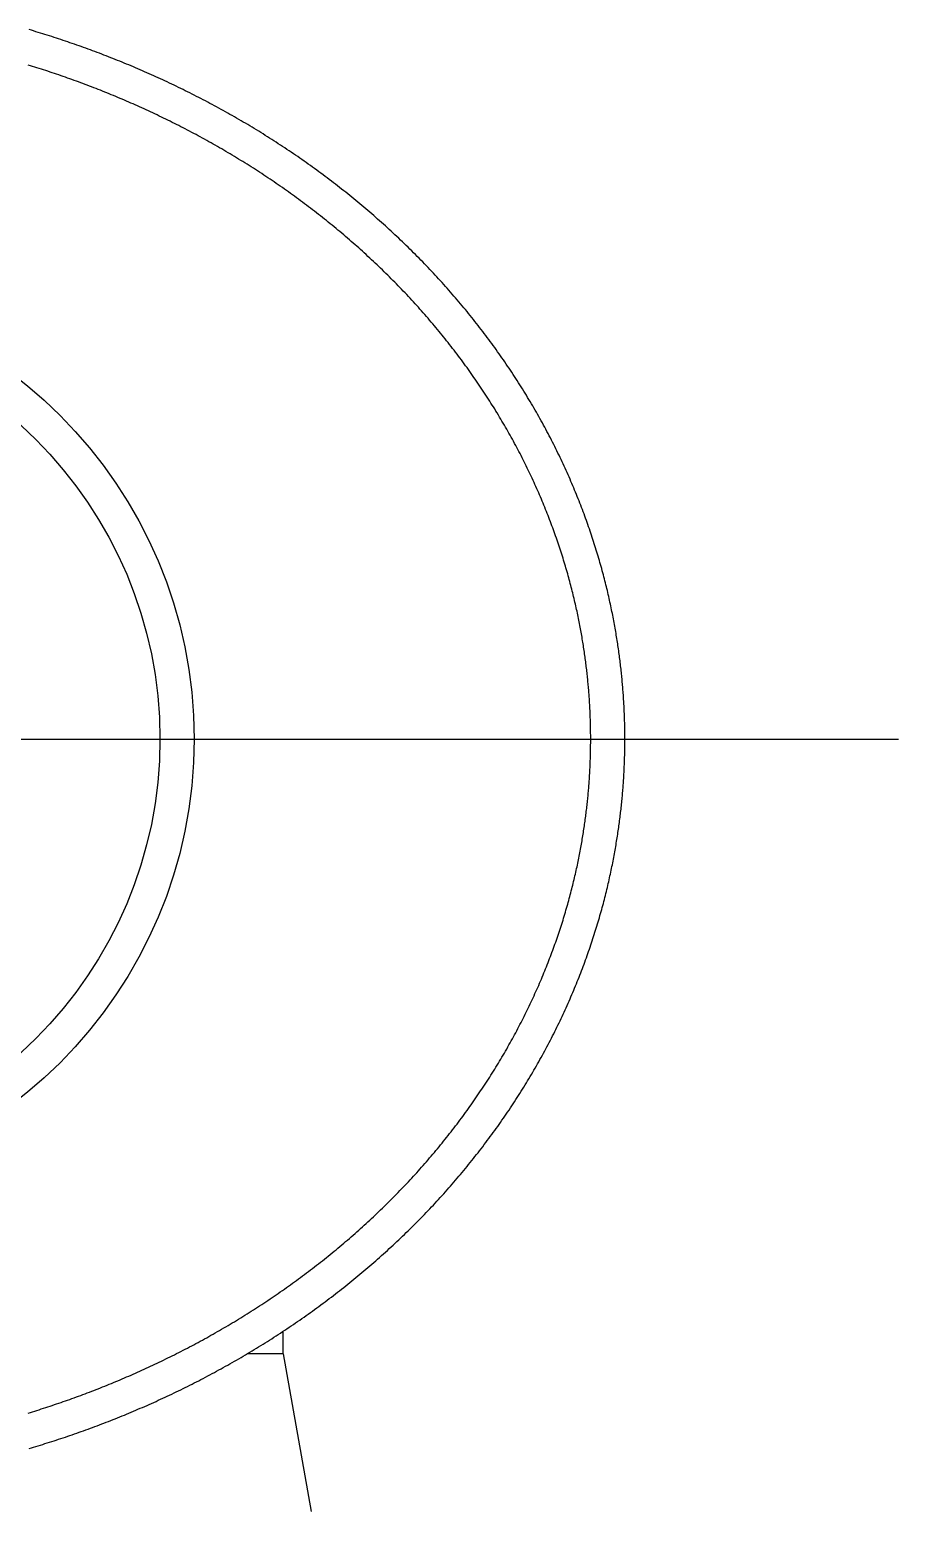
# Model space of a CAD drawing. Extents: x -10.3 to 54.6, y -18.9 to 30.5.
# Drawn here: x 48.3 to 54.65, y 17.25 to 28.09 of the extents above; entities that cross this region are included whole.
import ezdxf

# ---------------------------------------------------------------- set-up
doc = ezdxf.new("R2010")
doc.units = 0
doc.linetypes.add('CENTER', pattern=[50.8, 31.75, -6.35, 6.35, -6.35])
doc.layers.get('0').update_dxf_attribs({"linetype": 'CONTINUOUS'})
doc.layers.add('CENTER', color=1, linetype='CENTER')

msp = doc.modelspace()

# ---------------------------------------------------------------- linework, layer by layer
at = {"color": 7, "linetype": 'CONTINUOUS'}
for q in [(50.148312, 18.564752), (49.88555, 18.4), (50.354158, 17.247263)]:
    msp.add_line((50.148312, 18.4), q, dxfattribs=at)
at = {"color": 7}
for points in [[(52.6483, 22.9, 0), (52.6483, 22.9109, 0), (52.6483, 22.9219, 0), (52.6482, 22.9328, 0), (52.6481, 22.9438, 0), (52.648, 22.9548, 0), (52.6479, 22.9658, 0), (52.6477, 22.9768, 0), (52.6475, 22.9878, 0), (52.6473, 22.9989, 0), (52.6471, 23.0099, 0), (52.6468, 23.021, 0), (52.6465, 23.0321, 0), (52.6462, 23.0432, 0), (52.6458, 23.0544, 0), (52.6455, 23.0655, 0), (52.6451, 23.0767, 0), (52.6446, 23.0879, 0), (52.6442, 23.0991, 0), (52.6437, 23.1104, 0), (52.6432, 23.1216, 0), (52.6426, 23.1329, 0), (52.642, 23.1442, 0), (52.6414, 23.1556, 0), (52.6408, 23.1669, 0), (52.6401, 23.1783, 0), (52.6394, 23.1897, 0), (52.6387, 23.2011, 0), (52.6379, 23.2126, 0), (52.6371, 23.2241, 0), (52.6363, 23.2356, 0), (52.6355, 23.2472, 0), (52.6346, 23.2588, 0), (52.6337, 23.2704, 0), (52.6327, 23.282, 0), (52.6318, 23.2937, 0), (52.6307, 23.3054, 0), (52.6297, 23.3171, 0), (52.6286, 23.3289, 0), (52.6275, 23.3407, 0), (52.6264, 23.3525, 0), (52.6252, 23.3644, 0), (52.624, 23.3763, 0), (52.6227, 23.3882, 0), (52.6214, 23.4002, 0), (52.6201, 23.4122, 0), (52.6187, 23.4242, 0), (52.6174, 23.4363, 0), (52.6159, 23.4484, 0), (52.6145, 23.4606, 0), (52.613, 23.4728, 0), (52.6114, 23.485, 0), (52.6099, 23.4973, 0), (52.6083, 23.5096, 0), (52.6066, 23.522, 0), (52.6049, 23.5344, 0), (52.6032, 23.5469, 0), (52.6014, 23.5593, 0), (52.5996, 23.5719, 0), (52.5978, 23.5845, 0), (52.5959, 23.5971, 0), (52.594, 23.6098, 0), (52.592, 23.6225, 0), (52.59, 23.6353, 0), (52.5879, 23.6481, 0), (52.5858, 23.661, 0), (52.5837, 23.6739, 0), (52.5815, 23.6869, 0), (52.5792, 23.6999, 0), (52.5769, 23.713, 0), (52.5746, 23.7261, 0), (52.5722, 23.7393, 0), (52.5698, 23.7525, 0), (52.5673, 23.7658, 0), (52.5647, 23.7792, 0), (52.5622, 23.7926, 0), (52.5595, 23.806, 0), (52.5568, 23.8196, 0), (52.5541, 23.8331, 0), (52.5513, 23.8468, 0), (52.5484, 23.8605, 0), (52.5455, 23.8743, 0), (52.5426, 23.8881, 0), (52.5395, 23.902, 0), (52.5365, 23.916, 0), (52.5333, 23.93, 0), (52.5301, 23.9441, 0), (52.5269, 23.9582, 0), (52.5235, 23.9724, 0), (52.5202, 23.9867, 0), (52.5167, 24.0011, 0), (52.5132, 24.0155, 0), (52.5097, 24.0299, 0), (52.506, 24.0444, 0), (52.5024, 24.059, 0), (52.4986, 24.0736, 0), (52.4948, 24.0883, 0), (52.4909, 24.103, 0), (52.487, 24.1178, 0), (52.483, 24.1326, 0), (52.4789, 24.1475, 0), (52.4748, 24.1624, 0), (52.4706, 24.1774, 0), (52.4663, 24.1924, 0), (52.462, 24.2075, 0), (52.4576, 24.2226, 0), (52.4531, 24.2378, 0), (52.4486, 24.253, 0), (52.444, 24.2682, 0), (52.4393, 24.2835, 0), (52.4346, 24.2988, 0), (52.4298, 24.3142, 0), (52.4249, 24.3296, 0), (52.4199, 24.345, 0), (52.4149, 24.3605, 0), (52.4099, 24.376, 0), (52.4047, 24.3915, 0), (52.3995, 24.407, 0), (52.3942, 24.4226, 0), (52.3889, 24.4382, 0), (52.3835, 24.4539, 0), (52.378, 24.4695, 0), (52.3724, 24.4852, 0), (52.3668, 24.5009, 0), (52.3611, 24.5167, 0), (52.3553, 24.5324, 0), (52.3495, 24.5482, 0), (52.3436, 24.564, 0), (52.3377, 24.5798, 0), (52.3316, 24.5956, 0), (52.3255, 24.6115, 0), (52.3194, 24.6273, 0), (52.3132, 24.6432, 0), (52.3069, 24.6591, 0), (52.3005, 24.675, 0), (52.2941, 24.6909, 0), (52.2876, 24.7068, 0), (52.281, 24.7227, 0), (52.2743, 24.7386, 0), (52.2676, 24.7546, 0), (52.2609, 24.7705, 0), (52.254, 24.7864, 0), (52.2471, 24.8024, 0), (52.2401, 24.8183, 0), (52.2331, 24.8342, 0), (52.226, 24.8502, 0), (52.2188, 24.8661, 0), (52.2116, 24.882, 0), (52.2043, 24.898, 0), (52.1969, 24.9139, 0), (52.1895, 24.9298, 0), (52.182, 24.9457, 0), (52.1744, 24.9616, 0), (52.1668, 24.9775, 0), (52.1591, 24.9934, 0), (52.1513, 25.0092, 0), (52.1435, 25.0251, 0), (52.1356, 25.0409, 0), (52.1277, 25.0568, 0), (52.1196, 25.0726, 0), (52.1116, 25.0884, 0), (52.1034, 25.1042, 0), (52.0952, 25.12, 0), (52.087, 25.1358, 0), (52.0787, 25.1515, 0), (52.0703, 25.1673, 0), (52.0618, 25.183, 0), (52.0533, 25.1987, 0), (52.0448, 25.2144, 0), (52.0361, 25.2301, 0), (52.0275, 25.2457, 0), (52.0187, 25.2614, 0), (52.0099, 25.277, 0), (52.001, 25.2926, 0), (51.9921, 25.3082, 0), (51.9831, 25.3237, 0), (51.9741, 25.3393, 0), (51.965, 25.3548, 0), (51.9558, 25.3703, 0), (51.9466, 25.3857, 0), (51.9373, 25.4012, 0), (51.928, 25.4166, 0), (51.9186, 25.432, 0), (51.9091, 25.4473, 0), (51.8996, 25.4627, 0), (51.89, 25.478, 0), (51.8804, 25.4934, 0), (51.8707, 25.5086, 0), (51.8609, 25.5239, 0), (51.8511, 25.5392, 0), (51.8412, 25.5544, 0), (51.8312, 25.5696, 0), (51.8212, 25.5848, 0), (51.8112, 25.6, 0), (51.801, 25.6151, 0), (51.7909, 25.6302, 0), (51.7806, 25.6453, 0), (51.7703, 25.6604, 0), (51.7599, 25.6754, 0), (51.7495, 25.6904, 0), (51.739, 25.7054, 0), (51.7285, 25.7204, 0), (51.7179, 25.7354, 0), (51.7073, 25.7503, 0), (51.6965, 25.7652, 0), (51.6858, 25.7801, 0), (51.6749, 25.7949, 0), (51.664, 25.8097, 0), (51.6531, 25.8245, 0), (51.6421, 25.8393, 0), (51.631, 25.8541, 0), (51.6199, 25.8688, 0), (51.6088, 25.8835, 0), (51.5975, 25.8981, 0), (51.5862, 25.9128, 0), (51.5749, 25.9274, 0), (51.5635, 25.942, 0), (51.552, 25.9565, 0), (51.5405, 25.971, 0), (51.529, 25.9855, 0), (51.5173, 26, 0), (51.5056, 26.0144, 0), (51.4939, 26.0288, 0), (51.4821, 26.0432, 0), (51.4703, 26.0576, 0), (51.4584, 26.0719, 0), (51.4464, 26.0862, 0), (51.4344, 26.1004, 0), (51.4223, 26.1147, 0), (51.4102, 26.1289, 0), (51.398, 26.143, 0), (51.3858, 26.1572, 0), (51.3735, 26.1713, 0), (51.3612, 26.1853, 0), (51.3488, 26.1994, 0), (51.3364, 26.2134, 0), (51.3239, 26.2273, 0), (51.3113, 26.2413, 0), (51.2987, 26.2552, 0), (51.2861, 26.2691, 0), (51.2733, 26.2829, 0), (51.2606, 26.2967, 0), (51.2478, 26.3105, 0), (51.2349, 26.3242, 0), (51.222, 26.3379, 0), (51.209, 26.3516, 0), (51.196, 26.3652, 0), (51.1829, 26.3788, 0), (51.1698, 26.3924, 0), (51.1566, 26.4059, 0), (51.1434, 26.4194, 0), (51.1301, 26.4328, 0), (51.1168, 26.4462, 0), (51.1034, 26.4596, 0), (51.09, 26.4729, 0), (51.0765, 26.4862, 0), (51.0629, 26.4995, 0), (51.0494, 26.5127, 0), (51.0358, 26.5259, 0), (51.0221, 26.539, 0), (51.0084, 26.5521, 0), (50.9946, 26.5652, 0), (50.9808, 26.5782, 0), (50.9669, 26.5912, 0), (50.953, 26.6041, 0), (50.9391, 26.617, 0), (50.9251, 26.6299, 0), (50.9111, 26.6427, 0), (50.897, 26.6555, 0), (50.8829, 26.6682, 0), (50.8687, 26.6809, 0), (50.8545, 26.6935, 0), (50.8402, 26.7062, 0), (50.8259, 26.7187, 0), (50.8116, 26.7312, 0), (50.7972, 26.7437, 0), (50.7828, 26.7562, 0), (50.7684, 26.7686, 0), (50.7539, 26.7809, 0), (50.7393, 26.7932, 0), (50.7247, 26.8055, 0), (50.7101, 26.8177, 0), (50.6955, 26.8299, 0), (50.6808, 26.842, 0), (50.6661, 26.8541, 0), (50.6513, 26.8662, 0), (50.6365, 26.8782, 0), (50.6216, 26.8901, 0), (50.6068, 26.902, 0), (50.5918, 26.9139, 0), (50.5769, 26.9257, 0), (50.5619, 26.9375, 0), (50.5469, 26.9492, 0), (50.5318, 26.9609, 0), (50.5167, 26.9725, 0), (50.5016, 26.9841, 0), (50.4864, 26.9957, 0), (50.4713, 27.0071, 0), (50.456, 27.0186, 0), (50.4408, 27.03, 0), (50.4255, 27.0413, 0), (50.4102, 27.0526, 0), (50.3948, 27.0639, 0), (50.3794, 27.0751, 0), (50.364, 27.0863, 0), (50.3486, 27.0974, 0), (50.3331, 27.1084, 0), (50.3176, 27.1194, 0), (50.3021, 27.1304, 0), (50.2865, 27.1413, 0), (50.2709, 27.1522, 0), (50.2553, 27.163, 0), (50.2397, 27.1738, 0), (50.224, 27.1845, 0), (50.2083, 27.1951, 0), (50.1926, 27.2057, 0), (50.1768, 27.2163, 0), (50.1611, 27.2268, 0), (50.1453, 27.2373, 0), (50.1294, 27.2477, 0), (50.1136, 27.258, 0), (50.0977, 27.2683, 0), (50.0818, 27.2786, 0), (50.0659, 27.2888, 0), (50.05, 27.2989, 0), (50.0341, 27.309, 0), (50.0181, 27.319, 0), (50.0021, 27.329, 0), (49.9861, 27.339, 0), (49.9701, 27.3488, 0), (49.9541, 27.3587, 0), (49.938, 27.3684, 0), (49.922, 27.3782, 0), (49.9059, 27.3878, 0), (49.8898, 27.3975, 0), (49.8736, 27.407, 0), (49.8575, 27.4165, 0), (49.8413, 27.426, 0), (49.8252, 27.4354, 0), (49.809, 27.4448, 0), (49.7928, 27.4541, 0), (49.7766, 27.4633, 0), (49.7603, 27.4725, 0), (49.7441, 27.4817, 0), (49.7278, 27.4908, 0), (49.7116, 27.4999, 0), (49.6953, 27.5089, 0), (49.679, 27.5178, 0), (49.6627, 27.5267, 0), (49.6464, 27.5355, 0), (49.63, 27.5443, 0), (49.6137, 27.5531, 0), (49.5973, 27.5618, 0), (49.581, 27.5704, 0), (49.5646, 27.579, 0), (49.5482, 27.5875, 0), (49.5318, 27.596, 0), (49.5154, 27.6045, 0), (49.499, 27.6128, 0), (49.4826, 27.6212, 0), (49.4662, 27.6295, 0), (49.4497, 27.6377, 0), (49.4333, 27.6459, 0), (49.4168, 27.654, 0), (49.4004, 27.6621, 0), (49.3839, 27.6701, 0), (49.3674, 27.6781, 0), (49.3509, 27.686, 0), (49.3344, 27.6939, 0), (49.3179, 27.7017, 0), (49.3014, 27.7095, 0), (49.2849, 27.7172, 0), (49.2684, 27.7249, 0), (49.2519, 27.7325, 0), (49.2354, 27.7401, 0), (49.2189, 27.7476, 0), (49.2024, 27.7551, 0), (49.1858, 27.7625, 0), (49.1693, 27.7699, 0), (49.1528, 27.7772, 0), (49.1362, 27.7844, 0), (49.1197, 27.7917, 0), (49.1032, 27.7988, 0), (49.0866, 27.806, 0), (49.0701, 27.813, 0), (49.0535, 27.82, 0), (49.037, 27.827, 0), (49.0205, 27.8339, 0), (49.0039, 27.8408, 0), (48.9874, 27.8476, 0), (48.9708, 27.8544, 0), (48.9543, 27.8611, 0), (48.9378, 27.8678, 0), (48.9212, 27.8744, 0), (48.9047, 27.881, 0), (48.8881, 27.8875, 0), (48.8716, 27.894, 0), (48.855, 27.9005, 0), (48.8384, 27.9069, 0), (48.8219, 27.9132, 0), (48.8053, 27.9195, 0), (48.7888, 27.9258, 0), (48.7722, 27.932, 0), (48.7556, 27.9382, 0), (48.7391, 27.9443, 0), (48.7225, 27.9504, 0), (48.7059, 27.9564, 0), (48.6893, 27.9624, 0), (48.6728, 27.9683, 0), (48.6562, 27.9742, 0), (48.6396, 27.9801, 0), (48.623, 27.9859, 0), (48.6064, 27.9916, 0), (48.5899, 27.9973, 0), (48.5733, 28.003, 0), (48.5567, 28.0086, 0), (48.5401, 28.0142, 0), (48.5235, 28.0198, 0), (48.5069, 28.0253, 0), (48.4903, 28.0307, 0), (48.4737, 28.0361, 0), (48.4571, 28.0415, 0), (48.4405, 28.0468, 0), (48.4239, 28.0521, 0), (48.4073, 28.0573, 0), (48.3907, 28.0625, 0), (48.3741, 28.0676, 0), (48.3575, 28.0727, 0), (48.3409, 28.0778, 0), (48.3243, 28.0828, 0), (48.3077, 28.0878, 0), (48.2911, 28.0927, 0)], [(52.3983, 22.9, 0), (52.3983, 22.9103, 0), (52.3983, 22.9207, 0), (52.3982, 22.9311, 0), (52.3981, 22.9414, 0), (52.398, 22.9518, 0), (52.3979, 22.9622, 0), (52.3977, 22.9727, 0), (52.3976, 22.9831, 0), (52.3974, 22.9936, 0), (52.3971, 23.004, 0), (52.3969, 23.0145, 0), (52.3966, 23.025, 0), (52.3963, 23.0355, 0), (52.396, 23.0461, 0), (52.3956, 23.0566, 0), (52.3952, 23.0672, 0), (52.3948, 23.0778, 0), (52.3944, 23.0884, 0), (52.3939, 23.0991, 0), (52.3934, 23.1097, 0), (52.3929, 23.1204, 0), (52.3924, 23.1311, 0), (52.3918, 23.1418, 0), (52.3912, 23.1526, 0), (52.3906, 23.1634, 0), (52.3899, 23.1742, 0), (52.3892, 23.185, 0), (52.3885, 23.1958, 0), (52.3877, 23.2067, 0), (52.387, 23.2176, 0), (52.3862, 23.2285, 0), (52.3853, 23.2395, 0), (52.3845, 23.2505, 0), (52.3836, 23.2615, 0), (52.3826, 23.2725, 0), (52.3817, 23.2836, 0), (52.3807, 23.2947, 0), (52.3797, 23.3059, 0), (52.3786, 23.317, 0), (52.3775, 23.3282, 0), (52.3764, 23.3395, 0), (52.3753, 23.3507, 0), (52.3741, 23.362, 0), (52.3729, 23.3733, 0), (52.3716, 23.3847, 0), (52.3703, 23.3961, 0), (52.369, 23.4076, 0), (52.3677, 23.419, 0), (52.3663, 23.4305, 0), (52.3649, 23.4421, 0), (52.3634, 23.4537, 0), (52.3619, 23.4653, 0), (52.3604, 23.477, 0), (52.3588, 23.4887, 0), (52.3572, 23.5004, 0), (52.3556, 23.5122, 0), (52.3539, 23.524, 0), (52.3522, 23.5359, 0), (52.3505, 23.5478, 0), (52.3487, 23.5598, 0), (52.3469, 23.5718, 0), (52.345, 23.5838, 0), (52.3431, 23.5959, 0), (52.3411, 23.6081, 0), (52.3392, 23.6202, 0), (52.3371, 23.6325, 0), (52.335, 23.6448, 0), (52.3329, 23.6571, 0), (52.3307, 23.6695, 0), (52.3285, 23.6819, 0), (52.3263, 23.6944, 0), (52.324, 23.7069, 0), (52.3216, 23.7195, 0), (52.3192, 23.7322, 0), (52.3167, 23.7449, 0), (52.3142, 23.7576, 0), (52.3117, 23.7704, 0), (52.3091, 23.7833, 0), (52.3064, 23.7962, 0), (52.3037, 23.8092, 0), (52.301, 23.8222, 0), (52.2982, 23.8353, 0), (52.2953, 23.8485, 0), (52.2924, 23.8617, 0), (52.2894, 23.875, 0), (52.2864, 23.8884, 0), (52.2833, 23.9018, 0), (52.2802, 23.9153, 0), (52.277, 23.9288, 0), (52.2737, 23.9424, 0), (52.2704, 23.956, 0), (52.267, 23.9697, 0), (52.2636, 23.9835, 0), (52.2601, 23.9973, 0), (52.2565, 24.0111, 0), (52.2529, 24.025, 0), (52.2493, 24.039, 0), (52.2455, 24.053, 0), (52.2417, 24.067, 0), (52.2379, 24.0811, 0), (52.2339, 24.0953, 0), (52.23, 24.1095, 0), (52.2259, 24.1237, 0), (52.2218, 24.138, 0), (52.2176, 24.1524, 0), (52.2134, 24.1667, 0), (52.2091, 24.1811, 0), (52.2048, 24.1956, 0), (52.2003, 24.2101, 0), (52.1958, 24.2246, 0), (52.1913, 24.2392, 0), (52.1867, 24.2538, 0), (52.182, 24.2684, 0), (52.1772, 24.2831, 0), (52.1724, 24.2978, 0), (52.1675, 24.3125, 0), (52.1626, 24.3273, 0), (52.1576, 24.342, 0), (52.1525, 24.3568, 0), (52.1473, 24.3717, 0), (52.1421, 24.3865, 0), (52.1369, 24.4014, 0), (52.1315, 24.4163, 0), (52.1261, 24.4313, 0), (52.1207, 24.4462, 0), (52.1152, 24.4612, 0), (52.1096, 24.4762, 0), (52.1039, 24.4912, 0), (52.0982, 24.5062, 0), (52.0924, 24.5212, 0), (52.0865, 24.5363, 0), (52.0806, 24.5514, 0), (52.0747, 24.5664, 0), (52.0686, 24.5815, 0), (52.0625, 24.5966, 0), (52.0563, 24.6117, 0), (52.0501, 24.6268, 0), (52.0438, 24.642, 0), (52.0374, 24.6571, 0), (52.031, 24.6722, 0), (52.0245, 24.6874, 0), (52.0179, 24.7025, 0), (52.0113, 24.7177, 0), (52.0046, 24.7328, 0), (51.9978, 24.7479, 0), (51.991, 24.7631, 0), (51.9841, 24.7782, 0), (51.9772, 24.7933, 0), (51.9702, 24.8085, 0), (51.9631, 24.8236, 0), (51.956, 24.8387, 0), (51.9488, 24.8538, 0), (51.9416, 24.8689, 0), (51.9343, 24.884, 0), (51.9269, 24.8991, 0), (51.9194, 24.9142, 0), (51.9119, 24.9292, 0), (51.9044, 24.9443, 0), (51.8968, 24.9593, 0), (51.8891, 24.9744, 0), (51.8814, 24.9894, 0), (51.8736, 25.0044, 0), (51.8657, 25.0194, 0), (51.8578, 25.0344, 0), (51.8498, 25.0494, 0), (51.8418, 25.0644, 0), (51.8337, 25.0793, 0), (51.8256, 25.0942, 0), (51.8173, 25.1091, 0), (51.8091, 25.124, 0), (51.8008, 25.1389, 0), (51.7924, 25.1538, 0), (51.7839, 25.1686, 0), (51.7754, 25.1835, 0), (51.7669, 25.1983, 0), (51.7583, 25.2131, 0), (51.7496, 25.2278, 0), (51.7409, 25.2426, 0), (51.7321, 25.2573, 0), (51.7233, 25.272, 0), (51.7144, 25.2867, 0), (51.7054, 25.3013, 0), (51.6964, 25.316, 0), (51.6873, 25.3306, 0), (51.6782, 25.3452, 0), (51.669, 25.3598, 0), (51.6598, 25.3744, 0), (51.6505, 25.3889, 0), (51.6411, 25.4035, 0), (51.6317, 25.418, 0), (51.6222, 25.4325, 0), (51.6127, 25.4469, 0), (51.6031, 25.4614, 0), (51.5934, 25.4758, 0), (51.5837, 25.4902, 0), (51.574, 25.5046, 0), (51.5641, 25.519, 0), (51.5542, 25.5333, 0), (51.5443, 25.5477, 0), (51.5343, 25.562, 0), (51.5243, 25.5762, 0), (51.5142, 25.5905, 0), (51.504, 25.6047, 0), (51.4938, 25.619, 0), (51.4835, 25.6331, 0), (51.4732, 25.6473, 0), (51.4628, 25.6615, 0), (51.4523, 25.6756, 0), (51.4418, 25.6897, 0), (51.4313, 25.7037, 0), (51.4207, 25.7178, 0), (51.41, 25.7318, 0), (51.3993, 25.7458, 0), (51.3885, 25.7598, 0), (51.3777, 25.7737, 0), (51.3668, 25.7877, 0), (51.3559, 25.8015, 0), (51.3449, 25.8154, 0), (51.3338, 25.8293, 0), (51.3227, 25.8431, 0), (51.3116, 25.8569, 0), (51.3004, 25.8706, 0), (51.2891, 25.8844, 0), (51.2778, 25.8981, 0), (51.2664, 25.9117, 0), (51.255, 25.9254, 0), (51.2435, 25.939, 0), (51.232, 25.9526, 0), (51.2204, 25.9662, 0), (51.2088, 25.9797, 0), (51.1971, 25.9932, 0), (51.1853, 26.0067, 0), (51.1735, 26.0202, 0), (51.1617, 26.0336, 0), (51.1498, 26.047, 0), (51.1379, 26.0603, 0), (51.1259, 26.0736, 0), (51.1138, 26.0869, 0), (51.1017, 26.1002, 0), (51.0895, 26.1134, 0), (51.0773, 26.1266, 0), (51.0651, 26.1398, 0), (51.0528, 26.153, 0), (51.0404, 26.1661, 0), (51.028, 26.1791, 0), (51.0155, 26.1922, 0), (51.003, 26.2052, 0), (50.9905, 26.2182, 0), (50.9778, 26.2311, 0), (50.9652, 26.244, 0), (50.9525, 26.2569, 0), (50.9397, 26.2697, 0), (50.9269, 26.2825, 0), (50.914, 26.2953, 0), (50.9011, 26.308, 0), (50.8882, 26.3207, 0), (50.8752, 26.3334, 0), (50.8621, 26.346, 0), (50.8491, 26.3586, 0), (50.8359, 26.3711, 0), (50.8227, 26.3836, 0), (50.8095, 26.3961, 0), (50.7962, 26.4085, 0), (50.7829, 26.4209, 0), (50.7695, 26.4333, 0), (50.7561, 26.4456, 0), (50.7427, 26.4579, 0), (50.7292, 26.4701, 0), (50.7157, 26.4823, 0), (50.7021, 26.4945, 0), (50.6885, 26.5066, 0), (50.6748, 26.5187, 0), (50.6611, 26.5308, 0), (50.6474, 26.5428, 0), (50.6336, 26.5547, 0), (50.6198, 26.5667, 0), (50.6059, 26.5786, 0), (50.592, 26.5904, 0), (50.578, 26.6022, 0), (50.5641, 26.614, 0), (50.55, 26.6257, 0), (50.536, 26.6374, 0), (50.5219, 26.649, 0), (50.5078, 26.6606, 0), (50.4936, 26.6722, 0), (50.4794, 26.6837, 0), (50.4651, 26.6952, 0), (50.4509, 26.7066, 0), (50.4365, 26.718, 0), (50.4222, 26.7293, 0), (50.4078, 26.7406, 0), (50.3934, 26.7519, 0), (50.3789, 26.7631, 0), (50.3645, 26.7743, 0), (50.3499, 26.7854, 0), (50.3354, 26.7965, 0), (50.3208, 26.8075, 0), (50.3062, 26.8185, 0), (50.2915, 26.8294, 0), (50.2768, 26.8403, 0), (50.2621, 26.8512, 0), (50.2474, 26.862, 0), (50.2326, 26.8728, 0), (50.2178, 26.8835, 0), (50.203, 26.8942, 0), (50.1881, 26.9048, 0), (50.1732, 26.9154, 0), (50.1583, 26.9259, 0), (50.1433, 26.9364, 0), (50.1284, 26.9468, 0), (50.1134, 26.9572, 0), (50.0983, 26.9675, 0), (50.0833, 26.9778, 0), (50.0682, 26.9881, 0), (50.0531, 26.9983, 0), (50.0379, 27.0084, 0), (50.0228, 27.0185, 0), (50.0076, 27.0286, 0), (49.9924, 27.0386, 0), (49.9771, 27.0486, 0), (49.9619, 27.0585, 0), (49.9466, 27.0683, 0), (49.9313, 27.0781, 0), (49.916, 27.0879, 0), (49.9007, 27.0976, 0), (49.8853, 27.1072, 0), (49.8699, 27.1168, 0), (49.8545, 27.1264, 0), (49.8391, 27.1359, 0), (49.8237, 27.1453, 0), (49.8083, 27.1547, 0), (49.7928, 27.1641, 0), (49.7773, 27.1734, 0), (49.7618, 27.1827, 0), (49.7463, 27.1919, 0), (49.7308, 27.201, 0), (49.7152, 27.2101, 0), (49.6997, 27.2192, 0), (49.6841, 27.2282, 0), (49.6685, 27.2372, 0), (49.6529, 27.2461, 0), (49.6373, 27.2549, 0), (49.6216, 27.2638, 0), (49.606, 27.2725, 0), (49.5903, 27.2812, 0), (49.5746, 27.2899, 0), (49.559, 27.2985, 0), (49.5432, 27.3071, 0), (49.5275, 27.3156, 0), (49.5118, 27.3241, 0), (49.4961, 27.3325, 0), (49.4803, 27.3409, 0), (49.4646, 27.3492, 0), (49.4488, 27.3574, 0), (49.433, 27.3657, 0), (49.4172, 27.3738, 0), (49.4014, 27.382, 0), (49.3856, 27.39, 0), (49.3698, 27.3981, 0), (49.3539, 27.4061, 0), (49.3381, 27.414, 0), (49.3223, 27.4219, 0), (49.3064, 27.4297, 0), (49.2905, 27.4375, 0), (49.2747, 27.4452, 0), (49.2588, 27.4529, 0), (49.2429, 27.4605, 0), (49.227, 27.4681, 0), (49.2111, 27.4757, 0), (49.1952, 27.4832, 0), (49.1793, 27.4906, 0), (49.1634, 27.498, 0), (49.1475, 27.5054, 0), (49.1316, 27.5127, 0), (49.1156, 27.5199, 0), (49.0997, 27.5271, 0), (49.0838, 27.5343, 0), (49.0678, 27.5414, 0), (49.0519, 27.5484, 0), (49.0359, 27.5554, 0), (49.02, 27.5624, 0), (49.004, 27.5693, 0), (48.9881, 27.5762, 0), (48.9721, 27.583, 0), (48.9562, 27.5898, 0), (48.9402, 27.5965, 0), (48.9243, 27.6032, 0), (48.9083, 27.6098, 0), (48.8924, 27.6164, 0), (48.8764, 27.6229, 0), (48.8605, 27.6294, 0), (48.8445, 27.6358, 0), (48.8285, 27.6422, 0), (48.8126, 27.6486, 0), (48.7966, 27.6549, 0), (48.7806, 27.6612, 0), (48.7647, 27.6674, 0), (48.7487, 27.6735, 0), (48.7327, 27.6797, 0), (48.7167, 27.6858, 0), (48.7007, 27.6918, 0), (48.6848, 27.6978, 0), (48.6688, 27.7037, 0), (48.6528, 27.7097, 0), (48.6368, 27.7155, 0), (48.6208, 27.7213, 0), (48.6048, 27.7271, 0), (48.5888, 27.7328, 0), (48.5728, 27.7385, 0), (48.5568, 27.7442, 0), (48.5408, 27.7498, 0), (48.5248, 27.7553, 0), (48.5088, 27.7609, 0), (48.4927, 27.7663, 0), (48.4767, 27.7718, 0), (48.4607, 27.7772, 0), (48.4447, 27.7825, 0), (48.4287, 27.7878, 0), (48.4126, 27.7931, 0), (48.3966, 27.7983, 0), (48.3806, 27.8035, 0), (48.3646, 27.8086, 0), (48.3485, 27.8137, 0), (48.3325, 27.8187, 0), (48.3165, 27.8237, 0), (48.3004, 27.8287, 0), (48.2844, 27.8336, 0)], [(48.2843, 17.9664, 0), (48.3004, 17.9713, 0), (48.3164, 17.9763, 0), (48.3324, 17.9813, 0), (48.3485, 17.9864, 0), (48.3645, 17.9915, 0), (48.3805, 17.9966, 0), (48.3966, 18.0018, 0), (48.4126, 18.007, 0), (48.4286, 18.0123, 0), (48.4446, 18.0176, 0), (48.4606, 18.0229, 0), (48.4767, 18.0283, 0), (48.4927, 18.0337, 0), (48.5087, 18.0392, 0), (48.5247, 18.0447, 0), (48.5407, 18.0503, 0), (48.5567, 18.0559, 0), (48.5727, 18.0615, 0), (48.5888, 18.0672, 0), (48.6048, 18.0729, 0), (48.6208, 18.0787, 0), (48.6368, 18.0845, 0), (48.6528, 18.0904, 0), (48.6688, 18.0963, 0), (48.6849, 18.1023, 0), (48.7009, 18.1083, 0), (48.7169, 18.1143, 0), (48.7329, 18.1204, 0), (48.7489, 18.1265, 0), (48.7649, 18.1327, 0), (48.7809, 18.1389, 0), (48.7969, 18.1452, 0), (48.8129, 18.1515, 0), (48.8289, 18.1579, 0), (48.8449, 18.1643, 0), (48.8609, 18.1707, 0), (48.8769, 18.1772, 0), (48.8929, 18.1838, 0), (48.9088, 18.1904, 0), (48.9248, 18.197, 0), (48.9408, 18.2037, 0), (48.9568, 18.2104, 0), (48.9727, 18.2172, 0), (48.9887, 18.224, 0), (49.0046, 18.2309, 0), (49.0206, 18.2378, 0), (49.0365, 18.2448, 0), (49.0525, 18.2518, 0), (49.0684, 18.2588, 0), (49.0843, 18.2659, 0), (49.1003, 18.2731, 0), (49.1162, 18.2803, 0), (49.1321, 18.2875, 0), (49.148, 18.2948, 0), (49.1639, 18.3021, 0), (49.1798, 18.3095, 0), (49.1957, 18.317, 0), (49.2116, 18.3244, 0), (49.2274, 18.332, 0), (49.2433, 18.3395, 0), (49.2592, 18.3472, 0), (49.275, 18.3548, 0), (49.2909, 18.3626, 0), (49.3067, 18.3703, 0), (49.3225, 18.3782, 0), (49.3383, 18.386, 0), (49.3542, 18.3939, 0), (49.37, 18.4019, 0), (49.3857, 18.4099, 0), (49.4015, 18.418, 0), (49.4173, 18.4261, 0), (49.4331, 18.4342, 0), (49.4488, 18.4425, 0), (49.4646, 18.4507, 0), (49.4803, 18.459, 0), (49.496, 18.4674, 0), (49.5117, 18.4758, 0), (49.5274, 18.4842, 0), (49.5431, 18.4928, 0), (49.5588, 18.5013, 0), (49.5745, 18.5099, 0), (49.5901, 18.5186, 0), (49.6058, 18.5273, 0), (49.6214, 18.536, 0), (49.6371, 18.5449, 0), (49.6527, 18.5537, 0), (49.6683, 18.5626, 0), (49.6839, 18.5716, 0), (49.6994, 18.5806, 0), (49.715, 18.5897, 0), (49.7305, 18.5988, 0), (49.7461, 18.6079, 0), (49.7616, 18.6172, 0), (49.7771, 18.6264, 0), (49.7926, 18.6357, 0), (49.8081, 18.6451, 0), (49.8235, 18.6545, 0), (49.839, 18.664, 0), (49.8544, 18.6735, 0), (49.8698, 18.6831, 0), (49.8852, 18.6927, 0), (49.9006, 18.7024, 0), (49.9159, 18.7121, 0), (49.9313, 18.7219, 0), (49.9466, 18.7317, 0), (49.9618, 18.7416, 0), (49.9771, 18.7515, 0), (49.9923, 18.7614, 0), (50.0075, 18.7715, 0), (50.0227, 18.7815, 0), (50.0379, 18.7916, 0), (50.053, 18.8018, 0), (50.0681, 18.812, 0), (50.0832, 18.8222, 0), (50.0983, 18.8325, 0), (50.1133, 18.8429, 0), (50.1283, 18.8533, 0), (50.1433, 18.8637, 0), (50.1582, 18.8742, 0), (50.1731, 18.8847, 0), (50.188, 18.8953, 0), (50.2029, 18.906, 0), (50.2177, 18.9166, 0), (50.2325, 18.9273, 0), (50.2473, 18.9381, 0), (50.2621, 18.9489, 0), (50.2768, 18.9598, 0), (50.2915, 18.9707, 0), (50.3061, 18.9816, 0), (50.3207, 18.9926, 0), (50.3353, 19.0036, 0), (50.3499, 19.0147, 0), (50.3644, 19.0258, 0), (50.3789, 19.037, 0), (50.3934, 19.0482, 0), (50.4078, 19.0594, 0), (50.4222, 19.0707, 0), (50.4365, 19.0821, 0), (50.4508, 19.0935, 0), (50.4651, 19.1049, 0), (50.4794, 19.1163, 0), (50.4936, 19.1279, 0), (50.5078, 19.1394, 0), (50.5219, 19.151, 0), (50.536, 19.1626, 0), (50.5501, 19.1743, 0), (50.5641, 19.186, 0), (50.5781, 19.1978, 0), (50.592, 19.2096, 0), (50.6059, 19.2214, 0), (50.6198, 19.2333, 0), (50.6336, 19.2452, 0), (50.6474, 19.2572, 0), (50.6611, 19.2692, 0), (50.6749, 19.2812, 0), (50.6885, 19.2933, 0), (50.7021, 19.3055, 0), (50.7157, 19.3176, 0), (50.7293, 19.3298, 0), (50.7427, 19.3421, 0), (50.7562, 19.3543, 0), (50.7696, 19.3667, 0), (50.783, 19.379, 0), (50.7963, 19.3914, 0), (50.8095, 19.4039, 0), (50.8228, 19.4163, 0), (50.836, 19.4288, 0), (50.8491, 19.4414, 0), (50.8622, 19.454, 0), (50.8752, 19.4666, 0), (50.8882, 19.4793, 0), (50.9012, 19.492, 0), (50.914, 19.5047, 0), (50.9269, 19.5175, 0), (50.9397, 19.5303, 0), (50.9524, 19.5431, 0), (50.9651, 19.556, 0), (50.9778, 19.5689, 0), (50.9904, 19.5818, 0), (51.003, 19.5948, 0), (51.0155, 19.6078, 0), (51.0279, 19.6208, 0), (51.0403, 19.6339, 0), (51.0527, 19.647, 0), (51.065, 19.6602, 0), (51.0772, 19.6733, 0), (51.0895, 19.6865, 0), (51.1016, 19.6998, 0), (51.1137, 19.713, 0), (51.1258, 19.7263, 0), (51.1378, 19.7397, 0), (51.1497, 19.753, 0), (51.1616, 19.7664, 0), (51.1735, 19.7798, 0), (51.1853, 19.7933, 0), (51.197, 19.8068, 0), (51.2087, 19.8203, 0), (51.2203, 19.8338, 0), (51.2319, 19.8474, 0), (51.2435, 19.861, 0), (51.2549, 19.8746, 0), (51.2664, 19.8883, 0), (51.2777, 19.902, 0), (51.2891, 19.9157, 0), (51.3003, 19.9294, 0), (51.3115, 19.9432, 0), (51.3227, 19.957, 0), (51.3338, 19.9708, 0), (51.3449, 19.9846, 0), (51.3559, 19.9985, 0), (51.3668, 20.0124, 0), (51.3777, 20.0263, 0), (51.3885, 20.0403, 0), (51.3993, 20.0542, 0), (51.41, 20.0682, 0), (51.4207, 20.0823, 0), (51.4313, 20.0963, 0), (51.4419, 20.1104, 0), (51.4524, 20.1245, 0), (51.4628, 20.1386, 0), (51.4732, 20.1527, 0), (51.4836, 20.1669, 0), (51.4938, 20.1811, 0), (51.5041, 20.1953, 0), (51.5142, 20.2096, 0), (51.5243, 20.2238, 0), (51.5344, 20.2381, 0), (51.5444, 20.2524, 0), (51.5543, 20.2667, 0), (51.5642, 20.2811, 0), (51.574, 20.2954, 0), (51.5838, 20.3098, 0), (51.5935, 20.3242, 0), (51.6031, 20.3387, 0), (51.6127, 20.3531, 0), (51.6223, 20.3676, 0), (51.6317, 20.3821, 0), (51.6412, 20.3966, 0), (51.6505, 20.4111, 0), (51.6598, 20.4256, 0), (51.669, 20.4402, 0), (51.6782, 20.4548, 0), (51.6874, 20.4694, 0), (51.6964, 20.484, 0), (51.7054, 20.4987, 0), (51.7144, 20.5134, 0), (51.7233, 20.528, 0), (51.7321, 20.5428, 0), (51.7409, 20.5575, 0), (51.7496, 20.5722, 0), (51.7583, 20.587, 0), (51.7669, 20.6018, 0), (51.7755, 20.6166, 0), (51.784, 20.6314, 0), (51.7924, 20.6462, 0), (51.8008, 20.6611, 0), (51.8091, 20.6759, 0), (51.8174, 20.6908, 0), (51.8256, 20.7057, 0), (51.8337, 20.7206, 0), (51.8418, 20.7356, 0), (51.8498, 20.7505, 0), (51.8578, 20.7655, 0), (51.8657, 20.7805, 0), (51.8735, 20.7955, 0), (51.8813, 20.8105, 0), (51.8891, 20.8255, 0), (51.8967, 20.8405, 0), (51.9044, 20.8556, 0), (51.9119, 20.8706, 0), (51.9194, 20.8857, 0), (51.9268, 20.9008, 0), (51.9342, 20.9159, 0), (51.9415, 20.931, 0), (51.9488, 20.9461, 0), (51.956, 20.9612, 0), (51.9631, 20.9764, 0), (51.9702, 20.9915, 0), (51.9772, 21.0066, 0), (51.9841, 21.0218, 0), (51.991, 21.0369, 0), (51.9978, 21.0521, 0), (52.0046, 21.0672, 0), (52.0113, 21.0824, 0), (52.0179, 21.0975, 0), (52.0245, 21.1126, 0), (52.031, 21.1278, 0), (52.0374, 21.1429, 0), (52.0438, 21.158, 0), (52.0501, 21.1732, 0), (52.0563, 21.1883, 0), (52.0625, 21.2034, 0), (52.0686, 21.2185, 0), (52.0747, 21.2336, 0), (52.0806, 21.2486, 0), (52.0866, 21.2637, 0), (52.0924, 21.2788, 0), (52.0982, 21.2938, 0), (52.1039, 21.3088, 0), (52.1096, 21.3238, 0), (52.1152, 21.3388, 0), (52.1207, 21.3538, 0), (52.1262, 21.3687, 0), (52.1316, 21.3836, 0), (52.1369, 21.3985, 0), (52.1422, 21.4134, 0), (52.1474, 21.4283, 0), (52.1525, 21.4431, 0), (52.1576, 21.4579, 0), (52.1626, 21.4727, 0), (52.1675, 21.4875, 0), (52.1724, 21.5022, 0), (52.1772, 21.5169, 0), (52.182, 21.5316, 0), (52.1867, 21.5462, 0), (52.1913, 21.5608, 0), (52.1958, 21.5754, 0), (52.2003, 21.5899, 0), (52.2047, 21.6044, 0), (52.2091, 21.6189, 0), (52.2134, 21.6333, 0), (52.2176, 21.6477, 0), (52.2218, 21.662, 0), (52.2259, 21.6763, 0), (52.23, 21.6905, 0), (52.2339, 21.7047, 0), (52.2379, 21.7189, 0), (52.2417, 21.733, 0), (52.2455, 21.7471, 0), (52.2493, 21.7611, 0), (52.2529, 21.775, 0), (52.2566, 21.789, 0), (52.2601, 21.8028, 0), (52.2636, 21.8166, 0), (52.267, 21.8304, 0), (52.2704, 21.8441, 0), (52.2737, 21.8577, 0), (52.277, 21.8713, 0), (52.2802, 21.8848, 0), (52.2833, 21.8983, 0), (52.2864, 21.9117, 0), (52.2894, 21.925, 0), (52.2924, 21.9383, 0), (52.2953, 21.9515, 0), (52.2982, 21.9646, 0), (52.301, 21.9777, 0), (52.3038, 21.9908, 0), (52.3065, 22.0037, 0), (52.3091, 22.0167, 0), (52.3117, 22.0295, 0), (52.3143, 22.0423, 0), (52.3168, 22.0551, 0), (52.3192, 22.0678, 0), (52.3216, 22.0804, 0), (52.324, 22.093, 0), (52.3263, 22.1056, 0), (52.3285, 22.1181, 0), (52.3307, 22.1305, 0), (52.3329, 22.1429, 0), (52.335, 22.1552, 0), (52.3371, 22.1675, 0), (52.3391, 22.1797, 0), (52.3411, 22.1919, 0), (52.3431, 22.2041, 0), (52.345, 22.2162, 0), (52.3469, 22.2282, 0), (52.3487, 22.2402, 0), (52.3505, 22.2522, 0), (52.3522, 22.2641, 0), (52.354, 22.276, 0), (52.3556, 22.2878, 0), (52.3573, 22.2996, 0), (52.3589, 22.3113, 0), (52.3604, 22.3231, 0), (52.362, 22.3347, 0), (52.3635, 22.3463, 0), (52.3649, 22.3579, 0), (52.3664, 22.3695, 0), (52.3678, 22.381, 0), (52.3691, 22.3925, 0), (52.3704, 22.4039, 0), (52.3717, 22.4153, 0), (52.373, 22.4267, 0), (52.3742, 22.438, 0), (52.3754, 22.4493, 0), (52.3765, 22.4606, 0), (52.3776, 22.4718, 0), (52.3787, 22.483, 0), (52.3798, 22.4942, 0), (52.3808, 22.5053, 0), (52.3818, 22.5164, 0), (52.3828, 22.5275, 0), (52.3837, 22.5385, 0), (52.3846, 22.5496, 0), (52.3854, 22.5605, 0), (52.3863, 22.5715, 0), (52.3871, 22.5824, 0), (52.3878, 22.5933, 0), (52.3886, 22.6042, 0), (52.3893, 22.6151, 0), (52.39, 22.6259, 0), (52.3906, 22.6367, 0), (52.3913, 22.6474, 0), (52.3919, 22.6582, 0), (52.3924, 22.6689, 0), (52.393, 22.6796, 0), (52.3935, 22.6903, 0), (52.394, 22.701, 0), (52.3944, 22.7116, 0), (52.3949, 22.7222, 0), (52.3953, 22.7328, 0), (52.3956, 22.7434, 0), (52.396, 22.7539, 0), (52.3963, 22.7645, 0), (52.3966, 22.775, 0), (52.3969, 22.7855, 0), (52.3972, 22.796, 0), (52.3974, 22.8064, 0), (52.3976, 22.8169, 0), (52.3977, 22.8273, 0), (52.3979, 22.8378, 0), (52.398, 22.8482, 0), (52.3981, 22.8586, 0), (52.3982, 22.8689, 0), (52.3983, 22.8793, 0), (52.3983, 22.8897, 0), (52.3983, 22.9, 0)], [(48.291, 17.7074, 0), (48.3076, 17.7123, 0), (48.3242, 17.7173, 0), (48.3408, 17.7223, 0), (48.3574, 17.7273, 0), (48.374, 17.7324, 0), (48.3906, 17.7376, 0), (48.4072, 17.7428, 0), (48.4238, 17.748, 0), (48.4404, 17.7533, 0), (48.457, 17.7586, 0), (48.4736, 17.764, 0), (48.4902, 17.7694, 0), (48.5068, 17.7748, 0), (48.5234, 17.7803, 0), (48.54, 17.7859, 0), (48.5566, 17.7914, 0), (48.5732, 17.7971, 0), (48.5898, 17.8027, 0), (48.6064, 17.8084, 0), (48.623, 17.8142, 0), (48.6396, 17.82, 0), (48.6561, 17.8258, 0), (48.6727, 17.8317, 0), (48.6893, 17.8377, 0), (48.7059, 17.8437, 0), (48.7225, 17.8497, 0), (48.7391, 17.8558, 0), (48.7557, 17.8619, 0), (48.7723, 17.8681, 0), (48.7889, 17.8743, 0), (48.8055, 17.8805, 0), (48.8221, 17.8869, 0), (48.8387, 17.8932, 0), (48.8552, 17.8996, 0), (48.8718, 17.9061, 0), (48.8884, 17.9126, 0), (48.905, 17.9191, 0), (48.9216, 17.9257, 0), (48.9382, 17.9323, 0), (48.9547, 17.939, 0), (48.9713, 17.9458, 0), (48.9879, 17.9525, 0), (49.0044, 17.9594, 0), (49.021, 17.9663, 0), (49.0376, 17.9732, 0), (49.0541, 17.9802, 0), (49.0707, 17.9872, 0), (49.0872, 17.9943, 0), (49.1038, 18.0014, 0), (49.1203, 18.0085, 0), (49.1369, 18.0158, 0), (49.1534, 18.023, 0), (49.1699, 18.0303, 0), (49.1864, 18.0377, 0), (49.203, 18.0451, 0), (49.2195, 18.0526, 0), (49.236, 18.0601, 0), (49.2525, 18.0677, 0), (49.269, 18.0753, 0), (49.2855, 18.0829, 0), (49.3019, 18.0906, 0), (49.3184, 18.0984, 0), (49.3349, 18.1062, 0), (49.3513, 18.1141, 0), (49.3678, 18.122, 0), (49.3842, 18.13, 0), (49.4007, 18.138, 0), (49.4171, 18.146, 0), (49.4335, 18.1541, 0), (49.45, 18.1623, 0), (49.4664, 18.1705, 0), (49.4828, 18.1788, 0), (49.4992, 18.1871, 0), (49.5155, 18.1955, 0), (49.5319, 18.2039, 0), (49.5483, 18.2124, 0), (49.5646, 18.2209, 0), (49.581, 18.2295, 0), (49.5973, 18.2381, 0), (49.6136, 18.2468, 0), (49.63, 18.2555, 0), (49.6463, 18.2643, 0), (49.6626, 18.2731, 0), (49.6789, 18.282, 0), (49.6951, 18.291, 0), (49.7114, 18.2999, 0), (49.7276, 18.309, 0), (49.7439, 18.3181, 0), (49.7601, 18.3272, 0), (49.7763, 18.3364, 0), (49.7925, 18.3457, 0), (49.8087, 18.355, 0), (49.8249, 18.3644, 0), (49.8411, 18.3738, 0), (49.8572, 18.3833, 0), (49.8734, 18.3928, 0), (49.8895, 18.4024, 0), (49.9056, 18.412, 0), (49.9217, 18.4217, 0), (49.9378, 18.4314, 0), (49.9539, 18.4412, 0), (49.97, 18.4511, 0), (49.986, 18.461, 0), (50.002, 18.4709, 0), (50.018, 18.4809, 0), (50.034, 18.491, 0), (50.05, 18.5011, 0), (50.0659, 18.5112, 0), (50.0818, 18.5214, 0), (50.0977, 18.5317, 0), (50.1135, 18.542, 0), (50.1294, 18.5524, 0), (50.1452, 18.5628, 0), (50.161, 18.5733, 0), (50.1768, 18.5838, 0), (50.1925, 18.5943, 0), (50.2082, 18.605, 0), (50.2239, 18.6156, 0), (50.2396, 18.6263, 0), (50.2552, 18.6371, 0), (50.2709, 18.6479, 0), (50.2864, 18.6588, 0), (50.302, 18.6697, 0), (50.3175, 18.6807, 0), (50.333, 18.6917, 0), (50.3485, 18.7027, 0), (50.3639, 18.7138, 0), (50.3794, 18.725, 0), (50.3947, 18.7362, 0), (50.4101, 18.7475, 0), (50.4254, 18.7588, 0), (50.4407, 18.7701, 0), (50.456, 18.7815, 0), (50.4712, 18.7929, 0), (50.4864, 18.8044, 0), (50.5016, 18.816, 0), (50.5167, 18.8276, 0), (50.5318, 18.8392, 0), (50.5468, 18.8509, 0), (50.5619, 18.8626, 0), (50.5769, 18.8744, 0), (50.5918, 18.8862, 0), (50.6067, 18.898, 0), (50.6216, 18.9099, 0), (50.6365, 18.9219, 0), (50.6513, 18.9339, 0), (50.6661, 18.9459, 0), (50.6808, 18.958, 0), (50.6955, 18.9701, 0), (50.7101, 18.9823, 0), (50.7248, 18.9945, 0), (50.7393, 19.0068, 0), (50.7539, 19.0191, 0), (50.7684, 19.0314, 0), (50.7829, 19.0438, 0), (50.7973, 19.0563, 0), (50.8117, 19.0687, 0), (50.826, 19.0813, 0), (50.8403, 19.0938, 0), (50.8545, 19.1064, 0), (50.8687, 19.1191, 0), (50.8829, 19.1318, 0), (50.897, 19.1445, 0), (50.9111, 19.1573, 0), (50.9252, 19.1701, 0), (50.9391, 19.1829, 0), (50.9531, 19.1958, 0), (50.967, 19.2088, 0), (50.9808, 19.2218, 0), (50.9946, 19.2348, 0), (51.0084, 19.2478, 0), (51.0221, 19.2609, 0), (51.0358, 19.2741, 0), (51.0494, 19.2873, 0), (51.063, 19.3005, 0), (51.0765, 19.3138, 0), (51.09, 19.3271, 0), (51.1034, 19.3404, 0), (51.1167, 19.3538, 0), (51.1301, 19.3672, 0), (51.1433, 19.3806, 0), (51.1566, 19.3941, 0), (51.1697, 19.4076, 0), (51.1829, 19.4212, 0), (51.1959, 19.4348, 0), (51.2089, 19.4484, 0), (51.2219, 19.4621, 0), (51.2348, 19.4758, 0), (51.2477, 19.4895, 0), (51.2605, 19.5033, 0), (51.2733, 19.5171, 0), (51.286, 19.5309, 0), (51.2986, 19.5448, 0), (51.3112, 19.5587, 0), (51.3238, 19.5726, 0), (51.3363, 19.5866, 0), (51.3487, 19.6006, 0), (51.3611, 19.6147, 0), (51.3735, 19.6287, 0), (51.3857, 19.6428, 0), (51.398, 19.657, 0), (51.4102, 19.6711, 0), (51.4223, 19.6853, 0), (51.4344, 19.6996, 0), (51.4464, 19.7138, 0), (51.4583, 19.7281, 0), (51.4702, 19.7424, 0), (51.4821, 19.7568, 0), (51.4939, 19.7712, 0), (51.5056, 19.7856, 0), (51.5173, 19.8, 0), (51.5289, 19.8145, 0), (51.5405, 19.829, 0), (51.552, 19.8435, 0), (51.5635, 19.8581, 0), (51.5749, 19.8727, 0), (51.5863, 19.8873, 0), (51.5976, 19.9019, 0), (51.6088, 19.9166, 0), (51.62, 19.9313, 0), (51.6311, 19.946, 0), (51.6422, 19.9607, 0), (51.6532, 19.9755, 0), (51.6641, 19.9903, 0), (51.675, 20.0051, 0), (51.6858, 20.02, 0), (51.6966, 20.0349, 0), (51.7073, 20.0498, 0), (51.718, 20.0647, 0), (51.7286, 20.0796, 0), (51.7391, 20.0946, 0), (51.7496, 20.1096, 0), (51.76, 20.1246, 0), (51.7704, 20.1397, 0), (51.7807, 20.1548, 0), (51.7909, 20.1698, 0), (51.8011, 20.185, 0), (51.8112, 20.2001, 0), (51.8213, 20.2153, 0), (51.8313, 20.2304, 0), (51.8412, 20.2456, 0), (51.8511, 20.2609, 0), (51.8609, 20.2761, 0), (51.8707, 20.2914, 0), (51.8804, 20.3067, 0), (51.89, 20.322, 0), (51.8996, 20.3373, 0), (51.9091, 20.3527, 0), (51.9186, 20.3681, 0), (51.928, 20.3835, 0), (51.9373, 20.3989, 0), (51.9466, 20.4143, 0), (51.9558, 20.4298, 0), (51.965, 20.4453, 0), (51.9741, 20.4608, 0), (51.9832, 20.4763, 0), (51.9921, 20.4919, 0), (52.0011, 20.5074, 0), (52.0099, 20.523, 0), (52.0187, 20.5386, 0), (52.0275, 20.5542, 0), (52.0362, 20.5699, 0), (52.0448, 20.5856, 0), (52.0533, 20.6012, 0), (52.0618, 20.6169, 0), (52.0703, 20.6326, 0), (52.0786, 20.6484, 0), (52.087, 20.6641, 0), (52.0952, 20.6799, 0), (52.1034, 20.6957, 0), (52.1115, 20.7114, 0), (52.1196, 20.7273, 0), (52.1276, 20.7431, 0), (52.1356, 20.7589, 0), (52.1435, 20.7748, 0), (52.1513, 20.7906, 0), (52.159, 20.8065, 0), (52.1667, 20.8224, 0), (52.1744, 20.8383, 0), (52.1819, 20.8542, 0), (52.1894, 20.8702, 0), (52.1969, 20.8861, 0), (52.2042, 20.902, 0), (52.2115, 20.9179, 0), (52.2188, 20.9339, 0), (52.226, 20.9498, 0), (52.2331, 20.9658, 0), (52.2401, 20.9817, 0), (52.2471, 20.9977, 0), (52.254, 21.0136, 0), (52.2608, 21.0295, 0), (52.2676, 21.0455, 0), (52.2743, 21.0614, 0), (52.281, 21.0773, 0), (52.2875, 21.0932, 0), (52.294, 21.1091, 0), (52.3005, 21.125, 0), (52.3069, 21.1409, 0), (52.3132, 21.1568, 0), (52.3194, 21.1727, 0), (52.3256, 21.1885, 0), (52.3317, 21.2044, 0), (52.3377, 21.2202, 0), (52.3437, 21.236, 0), (52.3496, 21.2518, 0), (52.3554, 21.2676, 0), (52.3612, 21.2833, 0), (52.3668, 21.299, 0), (52.3725, 21.3148, 0), (52.378, 21.3304, 0), (52.3835, 21.3461, 0), (52.3889, 21.3618, 0), (52.3943, 21.3774, 0), (52.3995, 21.393, 0), (52.4047, 21.4085, 0), (52.4099, 21.424, 0), (52.415, 21.4395, 0), (52.42, 21.455, 0), (52.4249, 21.4704, 0), (52.4298, 21.4858, 0), (52.4346, 21.5012, 0), (52.4393, 21.5165, 0), (52.444, 21.5318, 0), (52.4486, 21.547, 0), (52.4531, 21.5622, 0), (52.4576, 21.5774, 0), (52.462, 21.5925, 0), (52.4663, 21.6076, 0), (52.4706, 21.6226, 0), (52.4748, 21.6376, 0), (52.4789, 21.6526, 0), (52.483, 21.6674, 0), (52.487, 21.6823, 0), (52.4909, 21.6971, 0), (52.4948, 21.7118, 0), (52.4986, 21.7265, 0), (52.5024, 21.7411, 0), (52.5061, 21.7557, 0), (52.5097, 21.7702, 0), (52.5133, 21.7846, 0), (52.5168, 21.799, 0), (52.5202, 21.8134, 0), (52.5236, 21.8276, 0), (52.5269, 21.8418, 0), (52.5301, 21.856, 0), (52.5333, 21.87, 0), (52.5365, 21.884, 0), (52.5395, 21.898, 0), (52.5426, 21.9119, 0), (52.5455, 21.9257, 0), (52.5484, 21.9395, 0), (52.5513, 21.9532, 0), (52.5541, 21.9668, 0), (52.5568, 21.9804, 0), (52.5595, 21.9939, 0), (52.5622, 22.0074, 0), (52.5647, 22.0208, 0), (52.5673, 22.0341, 0), (52.5698, 22.0474, 0), (52.5722, 22.0607, 0), (52.5746, 22.0739, 0), (52.5769, 22.087, 0), (52.5792, 22.1001, 0), (52.5815, 22.1131, 0), (52.5837, 22.1261, 0), (52.5858, 22.139, 0), (52.5879, 22.1519, 0), (52.59, 22.1647, 0), (52.592, 22.1775, 0), (52.594, 22.1902, 0), (52.5959, 22.2029, 0), (52.5978, 22.2155, 0), (52.5996, 22.2281, 0), (52.6014, 22.2407, 0), (52.6032, 22.2532, 0), (52.605, 22.2656, 0), (52.6066, 22.278, 0), (52.6083, 22.2904, 0), (52.6099, 22.3027, 0), (52.6115, 22.315, 0), (52.613, 22.3272, 0), (52.6146, 22.3394, 0), (52.616, 22.3516, 0), (52.6175, 22.3637, 0), (52.6188, 22.3758, 0), (52.6202, 22.3879, 0), (52.6215, 22.3999, 0), (52.6228, 22.4118, 0), (52.6241, 22.4238, 0), (52.6253, 22.4357, 0), (52.6265, 22.4476, 0), (52.6276, 22.4594, 0), (52.6287, 22.4712, 0), (52.6298, 22.4829, 0), (52.6309, 22.4947, 0), (52.6319, 22.5064, 0), (52.6328, 22.518, 0), (52.6338, 22.5297, 0), (52.6347, 22.5413, 0), (52.6356, 22.5529, 0), (52.6364, 22.5644, 0), (52.6373, 22.5759, 0), (52.638, 22.5874, 0), (52.6388, 22.5989, 0), (52.6395, 22.6103, 0), (52.6402, 22.6217, 0), (52.6409, 22.6331, 0), (52.6415, 22.6445, 0), (52.6421, 22.6558, 0), (52.6427, 22.6671, 0), (52.6432, 22.6784, 0), (52.6437, 22.6897, 0), (52.6442, 22.7009, 0), (52.6447, 22.7121, 0), (52.6451, 22.7233, 0), (52.6455, 22.7345, 0), (52.6459, 22.7456, 0), (52.6462, 22.7568, 0), (52.6465, 22.7679, 0), (52.6468, 22.779, 0), (52.6471, 22.7901, 0), (52.6473, 22.8011, 0), (52.6475, 22.8122, 0), (52.6477, 22.8232, 0), (52.6479, 22.8342, 0), (52.648, 22.8452, 0), (52.6481, 22.8562, 0), (52.6482, 22.8672, 0), (52.6483, 22.8781, 0), (52.6483, 22.8891, 0), (52.6483, 22.9, 0)]]:
    msp.add_polyline3d(points, dxfattribs=at)
at = {"color": 7, "linetype": 'CONTINUOUS'}
for radius in [3.35, 3.1]:
    msp.add_circle((46.148312, 22.9), radius, dxfattribs=at)
at = {"layer": 'CENTER', "color": 1, "linetype": 'CENTER'}
msp.add_line((37.648315, 22.899981), (54.648312, 22.899981), dxfattribs=at)

doc.saveas('drawing.dxf')
